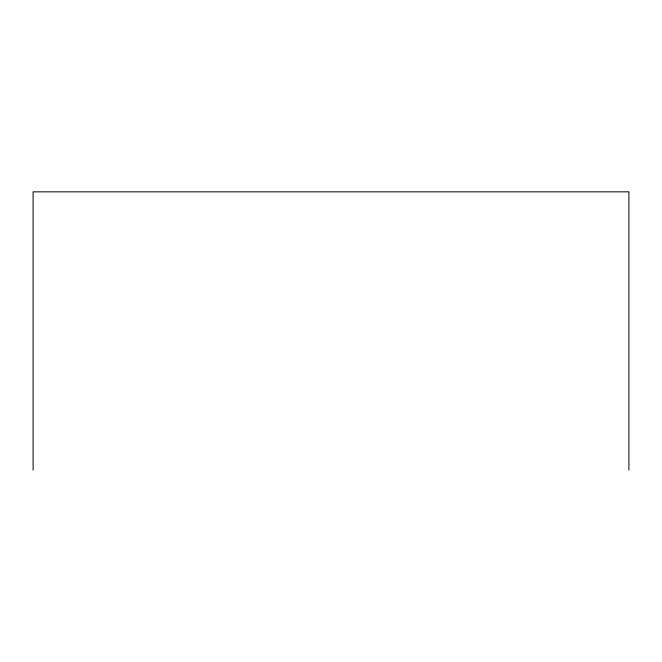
<?xml version="1.0" encoding="UTF-8"?>
<svg xmlns="http://www.w3.org/2000/svg" width="662" height="662" viewBox="0 0 662 662"><rect width="100%" height="100%" fill="white"/><g stroke="black" fill="none" stroke-linecap="round" stroke-linejoin="round"><path stroke-width="0.99" d="M628.9 470.152L628.9 191.848L33.1 191.848L33.1 470.152"/></g></svg>
